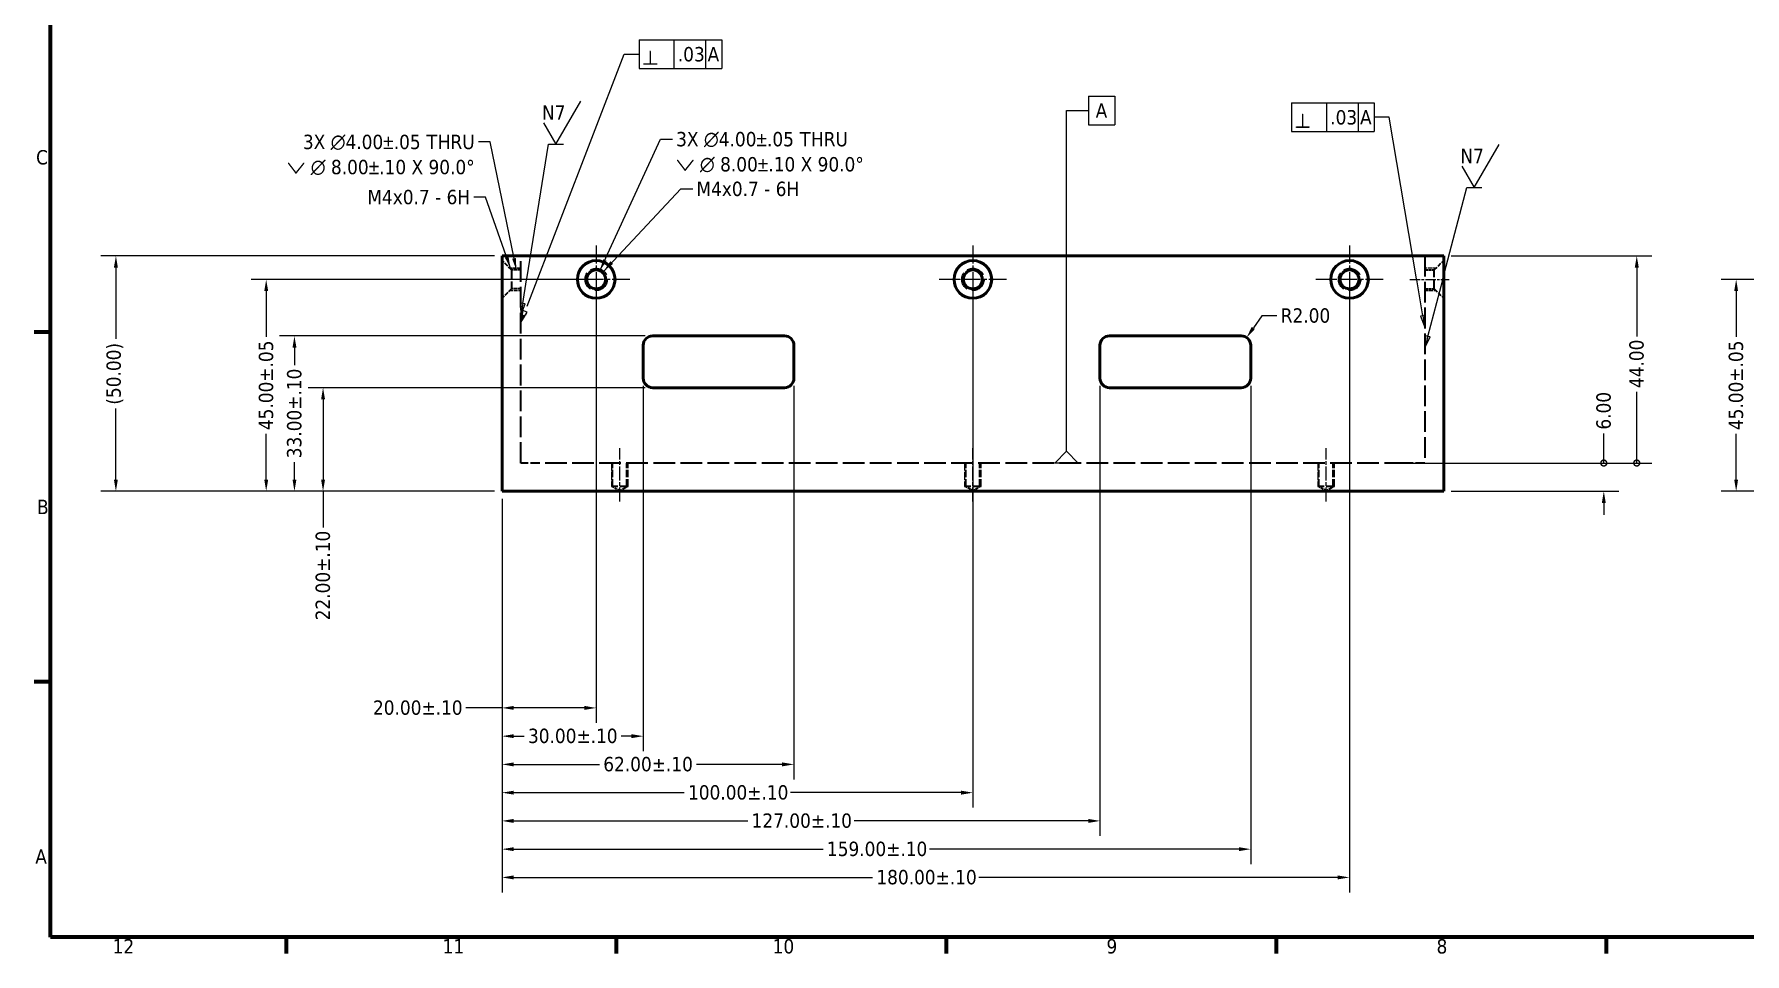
# Model space of a CAD drawing. Header units: millimetres. Extents: x 0 to 841, y 0 to 594.
# Drawn here: x 16.6 to 379.8, y 16.5 to 211.8 of the extents above; entities that cross this region are included whole.
import ezdxf

# ---------------------------------------------------------------- set-up
doc = ezdxf.new("R2010")
doc.units = ezdxf.units.MM
doc.linetypes.add('CHAIN', pattern=[0.7087, 0.4724, -0.0591, 0.1181, -0.0591])
doc.linetypes.add('DASHED', pattern=[0.2067, 0.1654, -0.0413])
for name, color, linetype, lineweight in [('Border (ANSI)', 7, 'Continuous', 70), ('Center Mark (ANSI)', 7, 'Continuous', 25), ('Centerline (ANSI)', 7, 'Continuous', 25), ('Dimension (ANSI)', 7, 'Continuous', 25), ('Hidden (ANSI)', 7, 'DASHED', 35), ('Hidden Narrow (ANSI)', 7, 'DASHED', 25), ('Symbol (ANSI)', 7, 'Continuous', 25), ('Visible (ANSI)', 7, 'Continuous', 50)]:
    doc.layers.add(name, color=color, linetype=linetype, lineweight=lineweight)
doc.styles.add('Note Text (ANSI)', font='tahoma.ttf')
doc.styles.add('Text Style6', font='AIGDT___.TTF')
doc.dimstyles.new('Default - mm (ANSI)', dxfattribs={"dimtxt": 3.048, "dimasz": 2.5, "dimexe": 3.175, "dimexo": 1.6002, "dimgap": 0.8, "dimtad": 0, "dimtoh": 1, "dimrnd": 1e-08, "dimzin": 4, "dimdsep": 46, "dimtxsty": 'Note Text (ANSI)', "dimcen": 0.09, "dimdle": 10, "dimclrd": 256, "dimclre": 256, "dimclrt": 256, "dimadec": 1, "dimazin": 1, "dimtfac": 1, "dimtofl": 0, "dimtmove": 0, "dimatfit": 3, "dimfxl": 1, "dimtolj": 1, "dimtzin": 4, "dimlwd": -1, "dimlwe": -1, "dimarcsym": 0})
doc.dimstyles.new('Default - mm (ANSI)$7', dxfattribs={"dimtxt": 3.048, "dimasz": 2.5, "dimexe": 3.175, "dimexo": 1.6002, "dimgap": 0.8, "dimtad": 0, "dimtoh": 1, "dimrnd": 1e-08, "dimzin": 4, "dimdsep": 46, "dimtxsty": 'Note Text (ANSI)', "dimcen": 0.09, "dimdle": 10, "dimclrd": 256, "dimclre": 256, "dimclrt": 256, "dimadec": 1, "dimazin": 1, "dimtfac": 1, "dimtofl": 0, "dimtmove": 0, "dimatfit": 3, "dimfxl": 1, "dimtolj": 1, "dimtzin": 4, "dimlwd": -1, "dimlwe": -1, "dimarcsym": 0})

# ---------------------------------------------------------------- blocks, each defined once
blk = doc.blocks.new('Borders Default Border')
at = {"layer": 'Border (ANSI)'}
for p, q in [((20, 148.5), (16.55, 148.5)), ((20, 74.25), (16.55, 74.25)), ((70.08, 20), (70.08, 16.55)), ((140.17, 20), (140.17, 16.55)), ((210.25, 20), (210.25, 16.55)), ((280.33, 20), (280.33, 16.55)), ((350.42, 20), (350.42, 16.55))]:
    blk.add_line(p, q, dxfattribs=at)
at = {"layer": 'Border (ANSI)', "flags": 128}
blk.add_lwpolyline([(20, 20), (20, 574), (821, 574), (821, 20), (20, 20)], dxfattribs=at)
at = {"layer": 'Border (ANSI)', "attachment_point": 7, "style": 'Note Text (ANSI)'}
for s, insert, char_height in [('C', (16.95, 184.05), 3.05), ('B', (17.15, 109.85), 3.05), ('A', (16.78, 35.6), 3.05), ('12', (33.21, 16.55), 3.048), ('11', (103.29, 16.55), 3.048), ('10', (173.38, 16.49), 3.048), ('9', (244.28, 16.49), 3.05), ('8', (314.38, 16.48), 3.05)]:
    blk.add_mtext(s, dxfattribs=dict(at, insert=insert, char_height=char_height))
blk = doc.blocks.new('_DotSmall')
at = {"color": 0, "linetype": 'ByBlock', "const_width": 0.5}
blk.add_lwpolyline([(-0.0625, 0, 1), (0.0625, 0, 1)], format="xyb", close=True, dxfattribs=at)
blk = doc.blocks.new('*D15')
at = {"layer": 'Defpoints', "color": 0, "transparency": 16777216}
for p in [(315.9, 164.7), (356.9, 164.7), (307.9, 120.7)]:
    blk.add_point(p, dxfattribs=at)
at = {"layer": 'Dimension (ANSI)', "transparency": 16777216}
for p, q in [((317.5, 164.7), (360.07, 164.7)), ((356.9, 162.2), (356.9, 147.6)), ((356.9, 120.7), (356.9, 135.82)), ((309.5, 120.7), (360.07, 120.7))]:
    blk.add_line(p, q, dxfattribs=at)
blk.add_solid([(356.48, 162.2), (357.32, 162.2), (356.9, 164.7)], dxfattribs=at)
at = {"layer": 'Dimension (ANSI)', "transparency": 16777216, "xscale": 2.5, "yscale": 2.5, "zscale": 2.5, "rotation": 270}
blk.add_blockref('_DotSmall', (356.9, 120.7), dxfattribs=at)
at = {"layer": 'Dimension (ANSI)', "transparency": 16777216, "insert": (355.31, 136.62), "char_height": 3.048, "attachment_point": 1, "rotation": 90, "style": 'Note Text (ANSI)'}
blk.add_mtext('\\A1;44.00', dxfattribs=at)
blk = doc.blocks.new('*D16')
at = {"layer": 'Defpoints', "color": 0, "transparency": 16777216}
for p in [(307.9, 120.7), (349.9, 120.7), (315.9, 114.7)]:
    blk.add_point(p, dxfattribs=at)
at = {"layer": 'Dimension (ANSI)', "transparency": 16777216}
for p, q in [((349.9, 120.7), (349.9, 127)), ((309.5, 120.7), (353.08, 120.7)), ((317.5, 114.7), (353.08, 114.7)), ((349.9, 112.2), (349.9, 109.7))]:
    blk.add_line(p, q, dxfattribs=at)
blk.add_solid([(349.48, 112.2), (350.32, 112.2), (349.9, 114.7)], dxfattribs=at)
at = {"layer": 'Dimension (ANSI)', "transparency": 16777216, "xscale": 2.5, "yscale": 2.5, "zscale": 2.5, "rotation": 270}
blk.add_blockref('_DotSmall', (349.9, 120.7), dxfattribs=at)
at = {"layer": 'Dimension (ANSI)', "transparency": 16777216, "insert": (348.31, 127.8), "char_height": 3.048, "attachment_point": 1, "rotation": 90, "style": 'Note Text (ANSI)'}
blk.add_mtext('\\A1;6.00', dxfattribs=at)
blk = doc.blocks.new('*D20')
at = {"layer": 'Defpoints', "color": 0, "transparency": 16777216}
for p in [(272.9, 145.7), (274.04, 147.34)]:
    blk.add_point(p, dxfattribs=at)
at = {"layer": 'Dimension (ANSI)', "transparency": 16777216}
for p, q in [((277.25, 151.97), (275.47, 149.4)), ((280.49, 151.97), (277.25, 151.97))]:
    blk.add_line(p, q, dxfattribs=at)
blk.add_solid([(275.12, 149.63), (275.81, 149.16), (274.04, 147.34)], dxfattribs=at)
at = {"layer": 'Dimension (ANSI)', "transparency": 16777216, "insert": (281.29, 153.56), "char_height": 3.048, "attachment_point": 1, "style": 'Note Text (ANSI)'}
blk.add_mtext('\\A1;R2.00', dxfattribs=at)
blk = doc.blocks.new('*D22')
at = {"layer": 'Defpoints', "color": 0, "transparency": 16777216}
for p in [(135.9, 159.7), (115.9, 114.7), (135.9, 68.7)]:
    blk.add_point(p, dxfattribs=at)
at = {"layer": 'Dimension (ANSI)', "transparency": 16777216}
for p, q in [((135.9, 158.1), (135.9, 65.53)), ((115.9, 113.1), (115.9, 65.53)), ((115.9, 68.7), (108.23, 68.7)), ((133.4, 68.7), (118.4, 68.7))]:
    blk.add_line(p, q, dxfattribs=at)
for points in [[(118.4, 69.12), (118.4, 68.28), (115.9, 68.7)], [(133.4, 69.12), (133.4, 68.28), (135.9, 68.7)]]:
    blk.add_solid(points, dxfattribs=at)
at = {"layer": 'Dimension (ANSI)', "transparency": 16777216, "insert": (88.5, 70.29), "char_height": 3.048, "attachment_point": 1, "style": 'Note Text (ANSI)'}
blk.add_mtext('\\A1;20.00±.10', dxfattribs=at)
blk = doc.blocks.new('*D23')
at = {"layer": 'Defpoints', "color": 0, "transparency": 16777216}
for p in [(145.9, 138.7), (115.9, 114.7), (145.9, 62.7)]:
    blk.add_point(p, dxfattribs=at)
at = {"layer": 'Dimension (ANSI)', "transparency": 16777216}
for p, q in [((145.9, 137.1), (145.9, 59.53)), ((115.9, 113.1), (115.9, 59.53)), ((118.4, 62.7), (120.62, 62.7)), ((143.4, 62.7), (141.18, 62.7))]:
    blk.add_line(p, q, dxfattribs=at)
for points in [[(118.4, 63.12), (118.4, 62.28), (115.9, 62.7)], [(143.4, 63.12), (143.4, 62.28), (145.9, 62.7)]]:
    blk.add_solid(points, dxfattribs=at)
at = {"layer": 'Dimension (ANSI)', "transparency": 16777216, "insert": (121.42, 64.29), "char_height": 3.048, "attachment_point": 1, "style": 'Note Text (ANSI)'}
blk.add_mtext('\\A1;30.00±.10', dxfattribs=at)
blk = doc.blocks.new('*D24')
at = {"layer": 'Defpoints', "color": 0, "transparency": 16777216}
for p in [(177.9, 138.7), (115.9, 114.7), (177.9, 56.7)]:
    blk.add_point(p, dxfattribs=at)
at = {"layer": 'Dimension (ANSI)', "transparency": 16777216}
for p, q in [((177.9, 137.1), (177.9, 53.53)), ((115.9, 113.1), (115.9, 53.53)), ((118.4, 56.7), (136.61, 56.7)), ((175.4, 56.7), (157.19, 56.7))]:
    blk.add_line(p, q, dxfattribs=at)
for points in [[(118.4, 57.12), (118.4, 56.28), (115.9, 56.7)], [(175.4, 57.12), (175.4, 56.28), (177.9, 56.7)]]:
    blk.add_solid(points, dxfattribs=at)
at = {"layer": 'Dimension (ANSI)', "transparency": 16777216, "insert": (137.41, 58.29), "char_height": 3.048, "attachment_point": 1, "style": 'Note Text (ANSI)'}
blk.add_mtext('\\A1;62.00±.10', dxfattribs=at)
blk = doc.blocks.new('*D25')
at = {"layer": 'Defpoints', "color": 0, "transparency": 16777216}
for p in [(215.9, 159.7), (115.9, 114.7), (215.9, 50.7)]:
    blk.add_point(p, dxfattribs=at)
at = {"layer": 'Dimension (ANSI)', "transparency": 16777216}
for p, q in [((215.9, 158.1), (215.9, 47.53)), ((115.9, 113.1), (115.9, 47.53)), ((118.4, 50.7), (154.61, 50.7)), ((213.4, 50.7), (177.19, 50.7))]:
    blk.add_line(p, q, dxfattribs=at)
for points in [[(118.4, 51.12), (118.4, 50.28), (115.9, 50.7)], [(213.4, 51.12), (213.4, 50.28), (215.9, 50.7)]]:
    blk.add_solid(points, dxfattribs=at)
at = {"layer": 'Dimension (ANSI)', "transparency": 16777216, "insert": (155.41, 52.29), "char_height": 3.048, "attachment_point": 1, "style": 'Note Text (ANSI)'}
blk.add_mtext('\\A1;100.00±.10', dxfattribs=at)
blk = doc.blocks.new('*D26')
at = {"layer": 'Defpoints', "color": 0, "transparency": 16777216}
for p in [(242.9, 138.7), (115.9, 114.7), (242.9, 44.7)]:
    blk.add_point(p, dxfattribs=at)
at = {"layer": 'Dimension (ANSI)', "transparency": 16777216}
for p, q in [((242.9, 137.1), (242.9, 41.53)), ((115.9, 113.1), (115.9, 41.53)), ((118.4, 44.7), (168.11, 44.7)), ((240.4, 44.7), (190.69, 44.7))]:
    blk.add_line(p, q, dxfattribs=at)
for points in [[(118.4, 45.12), (118.4, 44.28), (115.9, 44.7)], [(240.4, 45.12), (240.4, 44.28), (242.9, 44.7)]]:
    blk.add_solid(points, dxfattribs=at)
at = {"layer": 'Dimension (ANSI)', "transparency": 16777216, "insert": (168.91, 46.29), "char_height": 3.048, "attachment_point": 1, "style": 'Note Text (ANSI)'}
blk.add_mtext('\\A1;127.00±.10', dxfattribs=at)
blk = doc.blocks.new('*D27')
at = {"layer": 'Defpoints', "color": 0, "transparency": 16777216}
for p in [(274.9, 138.7), (115.9, 114.7), (274.9, 38.7)]:
    blk.add_point(p, dxfattribs=at)
at = {"layer": 'Dimension (ANSI)', "transparency": 16777216}
for p, q in [((274.9, 137.1), (274.9, 35.53)), ((115.9, 113.1), (115.9, 35.53)), ((118.4, 38.7), (184.11, 38.7)), ((272.4, 38.7), (206.69, 38.7))]:
    blk.add_line(p, q, dxfattribs=at)
for points in [[(118.4, 39.12), (118.4, 38.28), (115.9, 38.7)], [(272.4, 39.12), (272.4, 38.28), (274.9, 38.7)]]:
    blk.add_solid(points, dxfattribs=at)
at = {"layer": 'Dimension (ANSI)', "transparency": 16777216, "insert": (184.91, 40.29), "char_height": 3.048, "attachment_point": 1, "style": 'Note Text (ANSI)'}
blk.add_mtext('\\A1;159.00±.10', dxfattribs=at)
blk = doc.blocks.new('*D28')
at = {"layer": 'Defpoints', "color": 0, "transparency": 16777216}
for p in [(295.9, 159.7), (115.9, 114.7), (295.9, 32.7)]:
    blk.add_point(p, dxfattribs=at)
at = {"layer": 'Dimension (ANSI)', "transparency": 16777216}
for p, q in [((295.9, 158.1), (295.9, 29.53)), ((115.9, 113.1), (115.9, 29.53)), ((118.4, 32.7), (194.61, 32.7)), ((293.4, 32.7), (217.19, 32.7))]:
    blk.add_line(p, q, dxfattribs=at)
for points in [[(118.4, 33.12), (118.4, 32.28), (115.9, 32.7)], [(293.4, 33.12), (293.4, 32.28), (295.9, 32.7)]]:
    blk.add_solid(points, dxfattribs=at)
at = {"layer": 'Dimension (ANSI)', "transparency": 16777216, "insert": (195.41, 34.29), "char_height": 3.048, "attachment_point": 1, "style": 'Note Text (ANSI)'}
blk.add_mtext('\\A1;180.00±.10', dxfattribs=at)
blk = doc.blocks.new('*D29')
at = {"layer": 'Defpoints', "color": 0, "transparency": 16777216}
for p in [(77.9, 136.7), (147.9, 136.7), (115.9, 114.7)]:
    blk.add_point(p, dxfattribs=at)
at = {"layer": 'Dimension (ANSI)', "transparency": 16777216}
for p, q in [((146.3, 136.7), (74.72, 136.7)), ((77.9, 134.2), (77.9, 117.2)), ((114.3, 114.7), (74.72, 114.7)), ((77.9, 114.7), (77.9, 107.03))]:
    blk.add_line(p, q, dxfattribs=at)
for points in [[(77.48, 134.2), (78.32, 134.2), (77.9, 136.7)], [(77.48, 117.2), (78.32, 117.2), (77.9, 114.7)]]:
    blk.add_solid(points, dxfattribs=at)
at = {"layer": 'Dimension (ANSI)', "transparency": 16777216, "insert": (76.31, 87.3), "char_height": 3.048, "attachment_point": 1, "rotation": 90, "style": 'Note Text (ANSI)'}
blk.add_mtext('\\A1;22.00±.10', dxfattribs=at)
blk = doc.blocks.new('*D30')
at = {"layer": 'Defpoints', "color": 0, "transparency": 16777216}
for p in [(71.82, 147.7), (147.9, 147.7), (115.9, 114.7)]:
    blk.add_point(p, dxfattribs=at)
at = {"layer": 'Dimension (ANSI)', "transparency": 16777216}
for p, q in [((146.3, 147.7), (68.65, 147.7)), ((71.82, 145.2), (71.82, 141.48)), ((71.82, 117.2), (71.82, 120.92)), ((114.3, 114.7), (68.65, 114.7))]:
    blk.add_line(p, q, dxfattribs=at)
for points in [[(71.41, 145.2), (72.24, 145.2), (71.82, 147.7)], [(71.41, 117.2), (72.24, 117.2), (71.82, 114.7)]]:
    blk.add_solid(points, dxfattribs=at)
at = {"layer": 'Dimension (ANSI)', "transparency": 16777216, "insert": (70.24, 121.72), "char_height": 3.048, "attachment_point": 1, "rotation": 90, "style": 'Note Text (ANSI)'}
blk.add_mtext('\\A1;33.00±.10', dxfattribs=at)
blk = doc.blocks.new('*D31')
at = {"layer": 'Defpoints', "color": 0, "transparency": 16777216}
for p in [(65.82, 159.7), (135.9, 159.7), (115.9, 114.7)]:
    blk.add_point(p, dxfattribs=at)
at = {"layer": 'Dimension (ANSI)', "transparency": 16777216}
for p, q in [((134.3, 159.7), (62.65, 159.7)), ((65.82, 157.2), (65.82, 147.51)), ((65.82, 117.2), (65.82, 126.89)), ((114.3, 114.7), (62.65, 114.7))]:
    blk.add_line(p, q, dxfattribs=at)
for points in [[(65.41, 157.2), (66.24, 157.2), (65.82, 159.7)], [(65.41, 117.2), (66.24, 117.2), (65.82, 114.7)]]:
    blk.add_solid(points, dxfattribs=at)
at = {"layer": 'Dimension (ANSI)', "transparency": 16777216, "insert": (64.24, 127.69), "char_height": 3.048, "attachment_point": 1, "rotation": 90, "style": 'Note Text (ANSI)'}
blk.add_mtext('\\A1;45.00±.05', dxfattribs=at)
blk = doc.blocks.new('*D38')
at = {"layer": 'Defpoints', "color": 0, "transparency": 16777216}
for p in [(33.9, 164.7), (115.9, 164.7), (115.9, 114.7)]:
    blk.add_point(p, dxfattribs=at)
at = {"layer": 'Dimension (ANSI)', "transparency": 16777216}
for p, q in [((114.3, 164.7), (30.72, 164.7)), ((33.9, 162.2), (33.9, 147.1)), ((33.9, 117.2), (33.9, 132.3)), ((114.3, 114.7), (30.72, 114.7))]:
    blk.add_line(p, q, dxfattribs=at)
for points in [[(33.48, 162.2), (34.32, 162.2), (33.9, 164.7)], [(33.48, 117.2), (34.32, 117.2), (33.9, 114.7)]]:
    blk.add_solid(points, dxfattribs=at)
at = {"layer": 'Dimension (ANSI)', "transparency": 16777216, "insert": (31.89, 133.1), "char_height": 3.048, "attachment_point": 1, "rotation": 90, "style": 'Note Text (ANSI)'}
blk.add_mtext('\\A1;(50.00)', dxfattribs=at)
blk = doc.blocks.new('Datum Identifier3')
at = {"layer": 'Symbol (ANSI)'}
for p, q in [((240.48, 198.6), (246.08, 198.6)), ((240.48, 198.6), (240.48, 192.5)), ((246.08, 198.6), (246.08, 192.5)), ((235.8, 123.19), (235.8, 195.55)), ((235.8, 195.55), (240.48, 195.55)), ((240.48, 192.5), (246.08, 192.5))]:
    blk.add_line(p, q, dxfattribs=at)
at = {"layer": 'Symbol (ANSI)', "flags": 128}
blk.add_lwpolyline([(238.29, 120.7), (233.32, 120.7), (235.8, 123.19), (238.29, 120.7)], dxfattribs=at)
at = {"layer": 'Symbol (ANSI)'}
blk.add_solid([(238.29, 120.7), (233.32, 120.7), (235.8, 123.19), (238.29, 120.7)], dxfattribs=at)
at = {"layer": 'Symbol (ANSI)', "insert": (241.98, 194.03), "char_height": 3.05, "attachment_point": 7, "style": 'Note Text (ANSI)'}
blk.add_mtext('A', dxfattribs=at)
blk = doc.blocks.new('GD&T Identifier2')
at = {"layer": 'Symbol (ANSI)'}
for p, q in [((283.59, 197.17), (301.15, 197.17)), ((283.59, 197.17), (283.59, 191.08)), ((290.97, 197.17), (290.97, 191.08)), ((297.7, 197.17), (297.7, 191.08)), ((301.15, 197.17), (301.15, 191.08)), ((304.32, 194.13), (301.15, 194.13)), ((310.15, 159.8), (304.32, 194.13)), ((283.59, 191.08), (301.15, 191.08)), ((311.48, 151.98), (310.19, 159.6)), ((311.97, 152.07), (310.99, 151.9)), ((310.99, 151.9), (311.9, 149.52)), ((311.48, 151.98), (311.9, 149.52)), ((311.9, 149.52), (311.97, 152.07))]:
    blk.add_line(p, q, dxfattribs=at)
at = {"layer": 'Symbol (ANSI)', "flags": 128}
blk.add_lwpolyline([(310.99, 151.9), (311.9, 149.52), (311.97, 152.07), (310.99, 151.9)], dxfattribs=at)
at = {"layer": 'Symbol (ANSI)'}
blk.add_solid([(310.99, 151.9), (311.9, 149.52), (311.97, 152.07), (310.99, 151.9)], dxfattribs=at)
at = {"layer": 'Symbol (ANSI)', "attachment_point": 7}
for s, insert, char_height, style in [('b', (284.28, 191.88), 3.05, 'Text Style6'), ('.03', (291.8, 192.54), 3.048, 'Note Text (ANSI)'), ('A', (298.13, 192.6), 3.05, 'Note Text (ANSI)')]:
    blk.add_mtext(s, dxfattribs=dict(at, insert=insert, char_height=char_height, style=style))
blk = doc.blocks.new('*D43')
at = {"layer": 'Defpoints', "color": 0, "transparency": 16777216}
for p in [(378.01, 159.7), (432.01, 159.7), (412.01, 114.7)]:
    blk.add_point(p, dxfattribs=at)
at = {"layer": 'Dimension (ANSI)', "transparency": 16777216}
for p, q in [((430.41, 159.7), (374.83, 159.7)), ((378.01, 157.2), (378.01, 147.51)), ((378.01, 117.2), (378.01, 126.89)), ((410.41, 114.7), (374.83, 114.7))]:
    blk.add_line(p, q, dxfattribs=at)
for points in [[(377.59, 157.2), (378.42, 157.2), (378.01, 159.7)], [(377.59, 117.2), (378.42, 117.2), (378.01, 114.7)]]:
    blk.add_solid(points, dxfattribs=at)
at = {"layer": 'Dimension (ANSI)', "transparency": 16777216, "insert": (376.42, 127.69), "char_height": 3.048, "attachment_point": 1, "rotation": 90, "style": 'Note Text (ANSI)'}
blk.add_mtext('\\A1;45.00±.05', dxfattribs=at)
blk = doc.blocks.new('Surface Texture Identifier1')
at = {"layer": 'Symbol (ANSI)'}
for p, q in [((322.4, 179.2), (327.68, 188.35)), ((319.76, 183.77), (322.4, 179.2)), ((315.73, 159.8), (320.82, 179.19)), ((320.82, 179.19), (323.99, 179.19)), ((312.53, 147.6), (315.68, 159.6)), ((312.05, 147.72), (311.9, 145.18)), ((312.53, 147.6), (311.9, 145.18)), ((311.9, 145.18), (313.02, 147.47)), ((313.02, 147.47), (312.05, 147.72))]:
    blk.add_line(p, q, dxfattribs=at)
at = {"layer": 'Symbol (ANSI)', "flags": 128}
blk.add_lwpolyline([(312.05, 147.72), (311.9, 145.18), (313.02, 147.47), (312.05, 147.72)], dxfattribs=at)
at = {"layer": 'Symbol (ANSI)'}
blk.add_solid([(312.05, 147.72), (311.9, 145.18), (313.02, 147.47), (312.05, 147.72)], dxfattribs=at)
at = {"layer": 'Symbol (ANSI)', "insert": (319.45, 184.38), "char_height": 3.048, "attachment_point": 7, "style": 'Note Text (ANSI)'}
blk.add_mtext('N7', dxfattribs=at)
blk = doc.blocks.new('Surface Texture Identifier2')
at = {"layer": 'Symbol (ANSI)'}
for p, q in [((127.35, 188.41), (132.63, 197.55)), ((124.71, 192.98), (127.35, 188.41)), ((121.14, 159.8), (125.77, 188.4)), ((125.77, 188.4), (128.94, 188.4)), ((120.3, 154.57), (121.11, 159.6)), ((120.79, 154.49), (119.81, 154.65)), ((119.81, 154.65), (119.86, 153.17)), ((120.3, 154.57), (120.06, 153.09)), ((120.24, 153.02), (120.79, 154.49))]:
    blk.add_line(p, q, dxfattribs=at)
at = {"layer": 'Symbol (ANSI)', "flags": 128}
blk.add_lwpolyline([(119.81, 154.65), (119.9, 152.1), (120.79, 154.49), (119.81, 154.65)], dxfattribs=at)
at = {"layer": 'Symbol (ANSI)'}
blk.add_solid([(119.81, 154.65), (119.9, 152.1), (120.79, 154.49), (119.81, 154.65)], dxfattribs=at)
at = {"layer": 'Symbol (ANSI)', "insert": (124.4, 193.59), "char_height": 3.048, "attachment_point": 7, "style": 'Note Text (ANSI)'}
blk.add_mtext('N7', dxfattribs=at)
blk = doc.blocks.new('GD&T Identifier3')
at = {"layer": 'Symbol (ANSI)'}
for p, q in [((121.22, 154.01), (141.86, 207.53)), ((141.86, 207.53), (145.04, 207.53)), ((145.04, 210.58), (162.59, 210.58)), ((145.04, 210.58), (145.04, 204.49)), ((152.42, 210.58), (152.42, 204.49)), ((159.15, 210.58), (159.15, 204.49)), ((162.59, 210.58), (162.59, 204.49)), ((145.04, 204.49), (162.59, 204.49)), ((120.93, 152.2), (121.27, 152.73)), ((121.27, 152.73), (121.03, 152.83)), ((120.17, 152.16), (119.9, 150.58)), ((120.49, 152.11), (119.9, 150.58)), ((119.9, 150.58), (120.83, 152.05))]:
    blk.add_line(p, q, dxfattribs=at)
at = {"layer": 'Symbol (ANSI)', "flags": 128}
blk.add_lwpolyline([(120.33, 153.09), (119.9, 150.58), (121.27, 152.73), (120.33, 153.09)], dxfattribs=at)
at = {"layer": 'Symbol (ANSI)'}
blk.add_solid([(120.33, 153.09), (119.9, 150.58), (121.27, 152.73), (120.33, 153.09)], dxfattribs=at)
at = {"layer": 'Symbol (ANSI)', "attachment_point": 7}
for s, insert, char_height, style in [('b', (145.72, 205.28), 3.05, 'Text Style6'), ('.03', (153.24, 205.94), 3.048, 'Note Text (ANSI)'), ('A', (159.57, 206.01), 3.05, 'Note Text (ANSI)')]:
    blk.add_mtext(s, dxfattribs=dict(at, insert=insert, char_height=char_height, style=style))

msp = doc.modelspace()

# ---------------------------------------------------------------- linework, layer by layer
at = {"layer": 'Center Mark (ANSI)', "linetype": 'CHAIN', "ltscale": 7.971688}
for p, q in [((135.9, 166.875), (135.9, 152.525)), ((215.9, 166.875), (215.9, 152.525)), ((295.9, 166.875), (295.9, 152.525)), ((143.075, 159.7), (128.725, 159.7)), ((223.075, 159.7), (208.725, 159.7)), ((303.075, 159.7), (288.725, 159.7))]:
    msp.add_line(p, q, dxfattribs=at)
at = {"layer": 'Centerline (ANSI)', "linetype": 'CHAIN', "ltscale": 4.638536}
for p, q in [((123.075, 159.7), (114.725, 159.7)), ((308.725, 159.7), (317.075, 159.7))]:
    msp.add_line(p, q, dxfattribs=at)
at = {"layer": 'Centerline (ANSI)', "linetype": 'CHAIN', "ltscale": 6.305112}
for p, q in [((140.9, 112.525), (140.9, 123.875)), ((215.9, 112.525), (215.9, 123.875)), ((290.9, 112.525), (290.9, 123.875))]:
    msp.add_line(p, q, dxfattribs=at)
at = {"layer": 'Hidden (ANSI)', "ltscale": 5.387196}
for p, q in [((117.9, 161.7), (115.9, 163.7)), ((313.9, 161.7), (315.9, 163.7)), ((117.9, 157.7), (115.9, 155.7)), ((313.9, 157.7), (315.9, 155.7))]:
    msp.add_line(p, q, dxfattribs=at)
at = {"layer": 'Hidden (ANSI)', "ltscale": 26.608612}
for p, q in [((119.9, 120.7), (119.9, 164.7)), ((311.9, 164.7), (311.9, 120.7))]:
    msp.add_line(p, q, dxfattribs=at)
at = {"layer": 'Hidden (ANSI)', "ltscale": 11.967462}
for p, q in [((117.9, 161.7), (117.9, 157.7)), ((313.9, 157.7), (313.9, 161.7)), ((123.9, 120.7), (119.9, 120.7)), ((311.9, 120.7), (307.9, 120.7))]:
    msp.add_line(p, q, dxfattribs=at)
at = {"layer": 'Hidden (ANSI)', "ltscale": 3.809293}
for p, q in [((119.9, 161.7), (117.9, 161.7)), ((311.9, 161.7), (313.9, 161.7)), ((119.9, 157.7), (117.9, 157.7)), ((311.9, 157.7), (313.9, 157.7))]:
    msp.add_line(p, q, dxfattribs=at)
at = {"layer": 'Hidden (ANSI)', "ltscale": 27.818094}
msp.add_line((307.9, 120.7), (123.9, 120.7), dxfattribs=at)
at = {"layer": 'Hidden (ANSI)', "ltscale": 9.523383}
for p, q in [((139.4, 115.7), (139.4, 120.7)), ((142.4, 115.7), (142.4, 120.7)), ((214.4, 115.7), (214.4, 120.7)), ((217.4, 115.7), (217.4, 120.7)), ((289.4, 115.7), (289.4, 120.7)), ((292.4, 115.7), (292.4, 120.7))]:
    msp.add_line(p, q, dxfattribs=at)
at = {"layer": 'Hidden (ANSI)', "ltscale": 10.594184}
for p, q in [((142.6705, 115.7), (139.1295, 115.7)), ((217.6705, 115.7), (214.1295, 115.7)), ((292.6705, 115.7), (289.1295, 115.7))]:
    msp.add_line(p, q, dxfattribs=at)
at = {"layer": 'Hidden (ANSI)', "ltscale": 3.333024}
for p, q in [((140.9, 114.7987), (139.4, 115.7)), ((140.9, 114.7987), (142.4, 115.7)), ((215.9, 114.7987), (214.4, 115.7)), ((215.9, 114.7987), (217.4, 115.7)), ((290.9, 114.7987), (289.4, 115.7)), ((290.9, 114.7987), (292.4, 115.7))]:
    msp.add_line(p, q, dxfattribs=at)
at = {"layer": 'Hidden Narrow (ANSI)', "ltscale": 4.531173}
for p, q in [((119.9, 162.079), (117.521, 162.079)), ((314.279, 162.079), (311.9, 162.079)), ((117.521, 157.321), (119.9, 157.321)), ((311.9, 157.321), (314.279, 157.321))]:
    msp.add_line(p, q, dxfattribs=at)
at = {"layer": 'Hidden Narrow (ANSI)', "ltscale": 9.523383}
for p, q in [((139.1295, 120.7), (139.1295, 115.7)), ((142.6705, 115.7), (142.6705, 120.7)), ((214.1295, 120.7), (214.1295, 115.7)), ((217.6705, 115.7), (217.6705, 120.7)), ((289.1295, 120.7), (289.1295, 115.7)), ((292.6705, 115.7), (292.6705, 120.7))]:
    msp.add_line(p, q, dxfattribs=at)
at = {"layer": 'Hidden Narrow (ANSI)', "ltscale": 24.105303}
for centre in [(135.9, 159.7), (215.9, 159.7), (295.9, 159.7)]:
    msp.add_circle(centre, 2.379, dxfattribs=at)
at = {"layer": 'Visible (ANSI)'}
for p, q in [((115.9, 114.7), (115.9, 164.7)), ((115.9, 164.7), (315.9, 164.7)), ((315.9, 114.7), (315.9, 164.7)), ((145.9, 138.7), (145.9, 145.7)), ((147.9, 147.7), (175.9, 147.7)), ((177.9, 145.7), (177.9, 138.7)), ((242.9, 138.7), (242.9, 145.7)), ((244.9, 147.7), (272.9, 147.7)), ((274.9, 145.7), (274.9, 138.7)), ((175.9, 136.7), (147.9, 136.7)), ((272.9, 136.7), (244.9, 136.7)), ((315.9, 114.7), (115.9, 114.7))]:
    msp.add_line(p, q, dxfattribs=at)
for centre, radius in [((135.9, 159.7), 4), ((215.9, 159.7), 4), ((295.9, 159.7), 4), ((135.9, 159.7), 2), ((215.9, 159.7), 2), ((295.9, 159.7), 2)]:
    msp.add_circle(centre, radius, dxfattribs=at)
for centre, start, end in [((147.9, 145.7), 90, 180), ((175.9, 145.7), 0, 90), ((244.9, 145.7), 90, 180), ((272.9, 145.7), 0, 90), ((147.9, 138.7), 180, 270), ((175.9, 138.7), 270, 0), ((244.9, 138.7), 180, 270), ((272.9, 138.7), 270, 0)]:
    msp.add_arc(centre, 2, start, end, dxfattribs=at)

# ---------------------------------------------------------------- block references
msp.add_blockref('Borders Default Border', (0, 0))
at = {"layer": 'Symbol (ANSI)'}
for name in ['GD&T Identifier3', 'Surface Texture Identifier2', 'Datum Identifier3', 'GD&T Identifier2', 'Surface Texture Identifier1']:
    msp.add_blockref(name, (0, 0), dxfattribs=at)

# ---------------------------------------------------------------- texts
at = {"layer": 'Symbol (ANSI)', "char_height": 3.048, "width": 45.938074, "line_spacing_factor": 1.05, "style": 'Note Text (ANSI)'}
for insert, attachment_point in [((110.0922, 190.4194), 3), ((152.8836, 191.0107), 1)]:
    msp.add_mtext('{3X \\fAIGDT|b0|i0;\\H3.0480;n\\fTahoma|b0|i0;\\H3.0480;4.00\\fAIGDT|b0|i0;\\H3.0480;`\\fTahoma|b0|i0;\\H3.0480;.05\\fTahoma|b0|i0;\\H3.0480; \\fAIGDT|b0|i0;\\H3.0480;T\\fTahoma|b0|i0;\\H3.0480;HRU\\P\\fAIGDT|b0|i0;\\H3.0480;w\\fTahoma|b0|i0;\\H3.0480; \\fAIGDT|b0|i0;\\H3.0480;n\\fTahoma|b0|i0;\\H3.0480; 8.00\\fAIGDT|b0|i0;\\H3.0480;`\\fTahoma|b0|i0;\\H3.0480;.10\\fTahoma|b0|i0;\\H3.0480; X 90.0°}', dxfattribs=dict(at, insert=insert, attachment_point=attachment_point))
at = {"layer": 'Symbol (ANSI)', "char_height": 3.048, "width": 22.921454, "style": 'Note Text (ANSI)'}
for insert, attachment_point in [((109.1247, 178.7162), 3), ((157.2056, 180.4544), 1)]:
    msp.add_mtext('{M4x0.7 - 6H}', dxfattribs=dict(at, insert=insert, attachment_point=attachment_point))

# ---------------------------------------------------------------- dimensions: what is measured, and where the dimension line sits
at = {"layer": 'Dimension (ANSI)'}
dim = msp.add_linear_dim(base=(33.9, 164.7), p1=(115.9, 114.7), p2=(115.9, 164.7), angle=90, text='(<>)', dimstyle='Default - mm (ANSI)', override={"dimgap": 0.8, "dimtoh": 0, "dimdec": 2, "dimtol": 0, "dimlim": 0, "dimtp": 0, "dimtm": 0, "dimtdec": 2, "dimatfit": 1}, dxfattribs=at)
dim.commit()
dim.dimension.update_dxf_attribs({"geometry": '*D38', "text_midpoint": (33.9, 139.7), "dimtype": 160})
for base, p1, p2, angle, override, picture, middle in [((356.9, 164.7), (307.9, 120.7), (315.9, 164.7), 90, {"dimgap": 0.8, "dimtoh": 0, "dimdec": 2, "dimblk1": 'DotSmall', "dimsah": 1, "dimdle": 0, "dimtol": 0, "dimlim": 0, "dimtp": 0, "dimtm": 0, "dimtdec": 2, "dimatfit": 1}, '*D15', (356.9, 141.71)), ((65.8236, 159.7), (115.9, 114.7), (135.9, 159.7), 90, {"dimgap": 0.8, "dimtoh": 0, "dimdec": 2, "dimtol": 1, "dimlim": 0, "dimtp": 0.05, "dimtm": 0.05, "dimtdec": 2, "dimatfit": 1}, '*D31', (65.8236, 137.2)), ((135.9, 68.7), (115.9, 114.7), (135.9, 159.7), 180, {"dimgap": 0.8, "dimtoh": 0, "dimdec": 2, "dimtol": 1, "dimlim": 0, "dimtp": 0.1, "dimtm": 0.1, "dimtdec": 2, "dimatfit": 2}, '*D22', (97.9623, 68.7)), ((215.9, 50.7), (115.9, 114.7), (215.9, 159.7), 180, {"dimgap": 0.8, "dimtoh": 0, "dimdec": 2, "dimtol": 1, "dimlim": 0, "dimtp": 0.1, "dimtm": 0.1, "dimtdec": 2, "dimatfit": 1}, '*D25', (165.9, 50.7)), ((295.9, 32.7), (115.9, 114.7), (295.9, 159.7), 180, {"dimgap": 0.8, "dimtoh": 0, "dimdec": 2, "dimtol": 1, "dimlim": 0, "dimtp": 0.1, "dimtm": 0.1, "dimtdec": 2, "dimatfit": 1}, '*D28', (205.9, 32.7)), ((378.0064, 159.7), (412.0064, 114.7), (432.0064, 159.7), 90, {"dimgap": 0.8, "dimtoh": 0, "dimdec": 2, "dimtol": 1, "dimlim": 0, "dimtp": 0.05, "dimtm": 0.05, "dimtdec": 2, "dimatfit": 1}, '*D43', (378.0064, 137.2)), ((71.8236, 147.7), (115.9, 114.7), (147.9, 147.7), 90, {"dimgap": 0.8, "dimtoh": 0, "dimdec": 2, "dimtol": 1, "dimlim": 0, "dimtp": 0.1, "dimtm": 0.1, "dimtdec": 2, "dimatfit": 1}, '*D30', (71.8236, 131.2)), ((145.9, 62.7), (115.9, 114.7), (145.9, 138.7), 180, {"dimgap": 0.8, "dimtoh": 0, "dimdec": 2, "dimtol": 1, "dimlim": 0, "dimtp": 0.1, "dimtm": 0.1, "dimtdec": 2, "dimatfit": 1}, '*D23', (130.9, 62.7)), ((177.9, 56.7), (115.9, 114.7), (177.9, 138.7), 180, {"dimgap": 0.8, "dimtoh": 0, "dimdec": 2, "dimtol": 1, "dimlim": 0, "dimtp": 0.1, "dimtm": 0.1, "dimtdec": 2, "dimatfit": 1}, '*D24', (146.9, 56.7)), ((242.9, 44.7), (115.9, 114.7), (242.9, 138.7), 180, {"dimgap": 0.8, "dimtoh": 0, "dimdec": 2, "dimtol": 1, "dimlim": 0, "dimtp": 0.1, "dimtm": 0.1, "dimtdec": 2, "dimatfit": 1}, '*D26', (179.4, 44.7)), ((274.9, 38.7), (115.9, 114.7), (274.9, 138.7), 180, {"dimgap": 0.8, "dimtoh": 0, "dimdec": 2, "dimtol": 1, "dimlim": 0, "dimtp": 0.1, "dimtm": 0.1, "dimtdec": 2, "dimatfit": 1}, '*D27', (195.4, 38.7)), ((77.9, 136.7), (115.9, 114.7), (147.9, 136.7), 90, {"dimgap": 0.8, "dimtoh": 0, "dimdec": 2, "dimtol": 1, "dimlim": 0, "dimtp": 0.1, "dimtm": 0.1, "dimtdec": 2, "dimatfit": 2}, '*D29', (77.9, 96.7623)), ((349.9, 120.7), (315.9, 114.7), (307.9, 120.7), 90, {"dimgap": 0.8, "dimtoh": 0, "dimdec": 2, "dimblk2": 'DotSmall', "dimsah": 1, "dimdle": 0, "dimtol": 0, "dimlim": 0, "dimtp": 0, "dimtm": 0, "dimtdec": 2, "dimatfit": 1}, '*D16', (349.9, 131.6985))]:
    dim = msp.add_linear_dim(base=base, p1=p1, p2=p2, angle=angle, dimstyle='Default - mm (ANSI)', override=override, dxfattribs=at)
    dim.commit()
    dim.dimension.update_dxf_attribs({"geometry": picture, "text_midpoint": middle, "dimtype": 160})
dim = msp.add_radius_dim(center=(272.9, 145.7), mpoint=(274.0407, 147.3428), dimstyle='Default - mm (ANSI)', override={"dimgap": 0.8, "dimtih": 1, "dimdec": 2, "dimlfac": 1, "dimcen": 0, "dimtol": 0, "dimlim": 0, "dimtp": 0, "dimtm": 0, "dimtdec": 2}, dxfattribs=at)
dim.commit()
dim.dimension.update_dxf_attribs({"geometry": '*D20', "text_midpoint": (286.4209, 151.972), "dimtype": 164})

# ---------------------------------------------------------------- leaders
at = {"layer": 'Symbol (ANSI)', "annotation_type": 0, "has_hookline": 1}
for points, hookline_direction, text_width in [([(136.6949, 161.5352), (149.5836, 189.4867), (152.0836, 189.4867)], 0, 45.445), ([(118.9526, 161.7), (113.3922, 188.8954), (110.8922, 188.8954)], 1, 45.445), ([(137.5015, 161.4593), (153.9056, 178.9304), (156.4056, 178.9304)], 0, 22.0852), ([(117.7159, 162.079), (112.4247, 177.1922), (109.9247, 177.1922)], 1, 22.0852)]:
    msp.add_leader(points, dimstyle='Default - mm (ANSI)$7', override={"dimtad": 0}, dxfattribs=dict(at, hookline_direction=hookline_direction, text_width=text_width))

doc.saveas('drawing.dxf')
